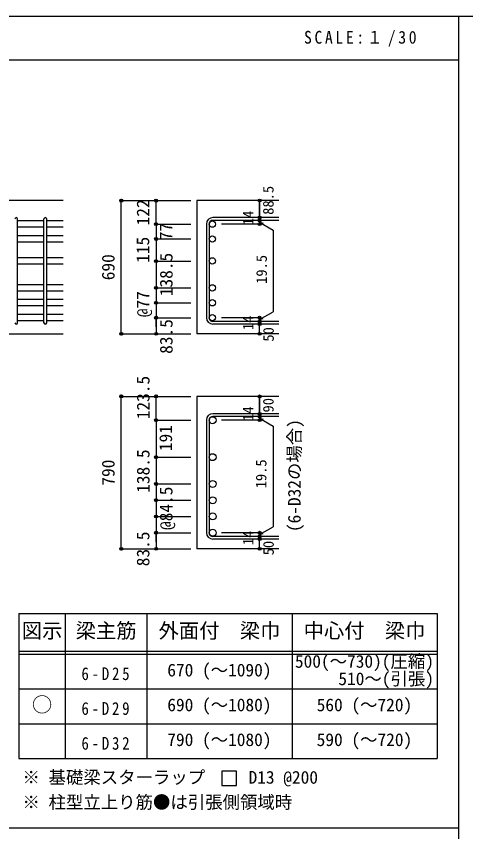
# Model space of a CAD drawing. Units: millimetres at full size, sheet at 1:30, with parts at other scales. Extents: x -5973 to 5954, y -4195 to 4201.
# Drawn here: x 1434 to 3758, y -15 to 4201 of the extents above; entities that cross this region are included whole.
import ezdxf
from ezdxf.enums import TextEntityAlignment as Align

# ---------------------------------------------------------------- set-up
doc = ezdxf.new("R2010")
doc.units = ezdxf.units.MM
doc.header["$LTSCALE"] = 30
doc.header["$PDMODE"] = 32
doc.header["$PDSIZE"] = 15
for name, color, linetype in [('0-1_躯体線', 2, 'Continuous'), ('0-5_基礎梁筋', 7, 'Continuous'), ('0-6_スタラップ筋', 7, 'Continuous'), ('0-7_文字', 4, 'Continuous'), ('0-D_寸法', 4, 'Continuous'), ('6-7_文字', 7, 'Continuous'), ('6-E_枠', 7, 'Continuous'), ('F-0_枠', 6, 'Continuous')]:
    doc.layers.add(name, color=color, linetype=linetype)
doc.styles.add('ＭＳ ゴシック', font='')
doc.styles.get('ＭＳ ゴシック').set_extended_font_data('MS Gothic')

msp = doc.modelspace()

# ---------------------------------------------------------------- linework, layer by layer
at = {"layer": '0-1_躯体線'}
for p, q in [((1677.44, 3248.3), (-172.56, 3248.3)), ((2792.44, 3248.3), (2367.44, 3248.3)), ((2367.44, 3248.3), (2367.44, 2559.3)), ((1277.44, 2559.3), (1677.44, 2559.3)), ((2792.44, 2559.3), (2367.44, 2559.3)), ((2792.44, 2235.88), (2367.44, 2235.88)), ((2367.44, 2235.88), (2367.44, 1447.38)), ((2792.44, 1447.38), (2367.44, 1447.38))]:
    msp.add_line(p, q, dxfattribs=at)
at = {"layer": '0-5_基礎梁筋'}
for p, q in [((1577.44, 3143.1), (1441.44, 3143.1)), ((1677.44, 3143.1), (1591.44, 3143.1)), ((1577.44, 3110.1), (1441.44, 3110.1)), ((1677.44, 3110.1), (1591.44, 3110.1)), ((1577.44, 3066.1), (1441.44, 3066.1)), ((1677.44, 3066.1), (1591.44, 3066.1)), ((1577.44, 3033.1), (1441.44, 3033.1)), ((1677.44, 3033.1), (1591.44, 3033.1)), ((1577.44, 2952.8), (1441.44, 2952.8)), ((1677.44, 2952.8), (1591.44, 2952.8)), ((1577.44, 2919.8), (1441.44, 2919.8)), ((1677.44, 2919.8), (1591.44, 2919.8)), ((1577.44, 2813.3), (1441.44, 2813.3)), ((1677.44, 2813.3), (1591.44, 2813.3)), ((1577.44, 2780.3), (1441.44, 2780.3)), ((1677.44, 2780.3), (1591.44, 2780.3)), ((1577.44, 2736.3), (1441.44, 2736.3)), ((1577.44, 2703.3), (1441.44, 2703.3)), ((1677.44, 2736.3), (1591.44, 2736.3)), ((1677.44, 2703.3), (1591.44, 2703.3)), ((1577.44, 2659.3), (1441.44, 2659.3)), ((1677.44, 2659.3), (1591.44, 2659.3)), ((1577.44, 2626.3), (1441.44, 2626.3)), ((1677.44, 2626.3), (1591.44, 2626.3))]:
    msp.add_line(p, q, dxfattribs=at)
at = {"layer": '0-5_基礎梁筋', "color": 3}
for centre, radius in [((2447.94, 3126.6), 16.5), ((2447.94, 3049.6), 16.5), ((2447.94, 2936.3), 16.5), ((2447.94, 2796.8), 16.5), ((2447.94, 2719.8), 16.5), ((2447.94, 2642.8), 16.5), ((2449.44, 2112.68), 18), ((2449.44, 1921.38), 18), ((2449.44, 1782.88), 18), ((2449.44, 1698.88), 18), ((2449.44, 1614.88), 18), ((2449.44, 1530.88), 18)]:
    msp.add_circle(centre, radius, dxfattribs=at)
at = {"layer": '0-5_基礎梁筋'}
for p in [(1977.44, 3248.3), (1977.44, 2559.3), (1977.44, 2235.88), (1977.44, 1447.38)]:
    msp.add_point(p, dxfattribs=at)
at = {"layer": '0-6_スタラップ筋'}
for p, q in [((1441.44, 2616.3), (1441.44, 3153.1)), ((1577.44, 2616.3), (1577.44, 3153.1)), ((1591.44, 2616.3), (1591.44, 3153.1)), ((2417.44, 3126.6), (2417.44, 2642.8)), ((2431.44, 3126.6), (2431.44, 2642.8)), ((2792.44, 3160.1), (2450.94, 3160.1)), ((2792.44, 3146.1), (2450.94, 3146.1)), ((2792.44, 2623.3), (2450.94, 2623.3)), ((2792.44, 2609.3), (2450.94, 2609.3)), ((2417.44, 2112.68), (2417.44, 1530.88)), ((2431.44, 2112.68), (2431.44, 1530.88)), ((2792.44, 2146.18), (2450.94, 2146.18)), ((2792.44, 2132.18), (2450.94, 2132.18)), ((2792.44, 1511.38), (2450.94, 1511.38)), ((2792.44, 1497.38), (2450.94, 1497.38))]:
    msp.add_line(p, q, dxfattribs=at)
for centre, radius, start, end in [((1434.44, 3153.1), 7, 0, 180), ((1584.44, 3153.1), 7, 0, 180), ((2450.94, 3126.6), 33.5, 90, 180), ((2450.94, 3126.6), 19.5, 90, 180), ((1434.44, 2616.3), 7, 180, 0), ((1584.44, 2616.3), 7, 180, 0), ((2450.94, 2642.8), 33.5, 180, 270), ((2450.94, 2642.8), 19.5, 180, 270), ((2450.94, 2112.68), 33.5, 90, 180), ((2450.94, 2112.68), 19.5, 90, 180), ((2450.94, 1530.88), 33.5, 180, 270), ((2450.94, 1530.88), 19.5, 180, 270)]:
    msp.add_arc(centre, radius, start, end, dxfattribs=at)
at = {"layer": '0-D_寸法'}
for p, q in [((1977.44, 3248.3), (2157.44, 3248.3)), ((1977.44, 3248.3), (2157.44, 3248.3)), ((1977.44, 2559.3), (1977.44, 3248.3)), ((2157.44, 3248.3), (2337.44, 3248.3)), ((2157.44, 3248.3), (2337.44, 3248.3)), ((2157.44, 3126.6), (2157.44, 3248.3)), ((2157.44, 3126.6), (2337.44, 3126.6)), ((2157.44, 3126.6), (2337.44, 3126.6)), ((2157.44, 3126.6), (2157.44, 2935.3)), ((2157.44, 3126.6), (2157.44, 2935.3)), ((2692.44, 3126.6), (2496.35, 3126.6)), ((2692.44, 3146.1), (2692.44, 3160.1)), ((2692.44, 3146.1), (2692.44, 3126.6)), ((2692.44, 3136.35), (2711.76, 3131.18)), ((2692.44, 3136.35), (2762.5, 3095.9)), ((2762.5, 3095.9), (2762.5, 2673.5)), ((2157.44, 3049.6), (2337.44, 3049.6)), ((2157.44, 3049.6), (2337.44, 3049.6)), ((2157.44, 2935.3), (2337.44, 2935.3)), ((2157.44, 2935.3), (2337.44, 2935.3)), ((2157.44, 2935.3), (2157.44, 2642.8)), ((2157.44, 2935.3), (2157.44, 2642.8)), ((2157.44, 2796.8), (2337.44, 2796.8)), ((2157.44, 2719.8), (2337.44, 2719.8)), ((2692.44, 2633.05), (2762.5, 2673.5)), ((2157.44, 2642.8), (2337.44, 2642.8)), ((2692.44, 2642.8), (2496.35, 2642.8)), ((2692.44, 2623.3), (2692.44, 2642.8)), ((2692.44, 2633.05), (2711.76, 2638.23)), ((2692.44, 2609.3), (2692.44, 2623.3)), ((2692.44, 2559.3), (2692.44, 2609.3)), ((1977.44, 2559.3), (2157.44, 2559.3)), ((2157.44, 2559.3), (2337.44, 2559.3)), ((1977.44, 2235.88), (2157.44, 2235.88)), ((1977.44, 2235.88), (2157.44, 2235.88)), ((1977.44, 1447.38), (1977.44, 2235.88)), ((2157.44, 2235.88), (2337.44, 2235.88)), ((2157.44, 2235.88), (2337.44, 2235.88)), ((2157.44, 2112.68), (2157.44, 2235.88)), ((2157.44, 2112.68), (2337.44, 2112.68)), ((2157.44, 2112.68), (2337.44, 2112.68)), ((2157.44, 2112.68), (2157.44, 1922.88)), ((2157.44, 2112.68), (2157.44, 1922.88)), ((2692.44, 2112.68), (2496.35, 2112.68)), ((2692.44, 2132.18), (2692.44, 2146.18)), ((2692.44, 2132.18), (2692.44, 2112.68)), ((2692.44, 2122.43), (2711.76, 2117.26)), ((2692.44, 2122.43), (2762.5, 2081.98)), ((2762.5, 2081.98), (2762.5, 1561.58)), ((2157.44, 1922.88), (2157.44, 1530.88)), ((2157.44, 1922.88), (2157.44, 1530.88)), ((2157.44, 1921.38), (2337.44, 1921.38)), ((2157.44, 1921.38), (2337.44, 1921.38)), ((2157.44, 1782.88), (2337.44, 1782.88)), ((2157.44, 1698.88), (2337.44, 1698.88)), ((2157.44, 1614.88), (2337.44, 1614.88)), ((2692.44, 1521.13), (2762.5, 1561.58)), ((2157.44, 1530.88), (2337.44, 1530.88)), ((2692.44, 1530.88), (2496.35, 1530.88)), ((2692.44, 1511.38), (2692.44, 1530.88)), ((2692.44, 1521.13), (2711.76, 1526.31)), ((2692.44, 1497.38), (2692.44, 1511.38)), ((2692.44, 1447.38), (2692.44, 1497.38)), ((1977.44, 1447.38), (2157.44, 1447.38)), ((2157.44, 1447.38), (2337.44, 1447.38))]:
    msp.add_line(p, q, dxfattribs=at)
for points in [[(2692.44, 3248.3), (2692.44, 3160.1), (2692.44, 3248.3)], [(2157.44, 2595.33), (2157.44, 2642.8), (2157.44, 2559.3)], [(2692.44, 2235.88), (2692.44, 2146.18), (2692.44, 2235.88)], [(2157.44, 1483.41), (2157.44, 1530.88), (2157.44, 1447.38)]]:
    msp.add_lwpolyline(points, dxfattribs=at)
for centre, radius in [((1977.44, 3248.3), 8), ((1977.44, 3248.3), 7.2), ((1977.44, 3248.3), 6.4), ((1977.44, 3248.3), 5.6), ((1977.44, 3248.3), 4.8), ((1977.44, 3248.3), 4), ((1977.44, 3248.3), 3.2), ((1977.44, 3248.3), 2.4), ((1977.44, 3248.3), 1.6), ((1977.44, 3248.3), 0.8), ((2157.44, 3248.3), 8), ((2157.44, 3248.3), 7.2), ((2157.44, 3248.3), 6.4), ((2157.44, 3248.3), 5.6), ((2157.44, 3248.3), 4.8), ((2157.44, 3248.3), 4), ((2157.44, 3248.3), 3.2), ((2157.44, 3248.3), 2.4), ((2157.44, 3248.3), 1.6), ((2157.44, 3248.3), 0.8), ((2692.44, 3248.3), 4), ((2692.44, 3248.3), 3.6), ((2692.44, 3248.3), 3.2), ((2692.44, 3248.3), 2.8), ((2692.44, 3248.3), 2.4), ((2692.44, 3248.3), 2), ((2692.44, 3248.3), 1.6), ((2692.44, 3248.3), 1.2), ((2692.44, 3248.3), 0.8), ((2692.44, 3248.3), 0.4), ((2692.44, 3160.1), 4), ((2692.44, 3160.1), 3.6), ((2692.44, 3160.1), 3.2), ((2692.44, 3160.1), 2.8), ((2692.44, 3160.1), 2.4), ((2157.44, 3126.6), 8), ((2157.44, 3126.6), 7.2), ((2157.44, 3126.6), 6.4), ((2157.44, 3126.6), 5.6), ((2157.44, 3126.6), 4.8), ((2157.44, 3126.6), 4), ((2157.44, 3126.6), 3.2), ((2157.44, 3126.6), 2.4), ((2157.44, 3126.6), 1.6), ((2157.44, 3126.6), 0.8), ((2692.44, 3146.1), 4), ((2692.44, 3126.6), 4), ((2692.44, 3146.1), 3.6), ((2692.44, 3126.6), 3.6), ((2692.44, 3146.1), 3.2), ((2692.44, 3126.6), 3.2), ((2692.44, 3146.1), 2.8), ((2692.44, 3126.6), 2.8), ((2692.44, 3146.1), 2.4), ((2692.44, 3126.6), 2.4), ((2692.44, 3160.1), 2), ((2692.44, 3146.1), 2), ((2692.44, 3126.6), 2), ((2692.44, 3160.1), 1.6), ((2692.44, 3146.1), 1.6), ((2692.44, 3126.6), 1.6), ((2692.44, 3160.1), 1.2), ((2692.44, 3146.1), 1.2), ((2692.44, 3126.6), 1.2), ((2692.44, 3160.1), 0.8), ((2692.44, 3146.1), 0.8), ((2692.44, 3126.6), 0.8), ((2692.44, 3160.1), 0.4), ((2692.44, 3146.1), 0.4), ((2692.44, 3126.6), 0.4), ((2157.44, 3049.6), 8), ((2157.44, 3049.6), 7.2), ((2157.44, 3049.6), 6.4), ((2157.44, 3049.6), 5.6), ((2157.44, 3049.6), 4.8), ((2157.44, 3049.6), 4), ((2157.44, 3049.6), 3.2), ((2157.44, 3049.6), 2.4), ((2157.44, 3049.6), 1.6), ((2157.44, 3049.6), 0.8), ((2157.44, 2935.3), 8), ((2157.44, 2935.3), 7.2), ((2157.44, 2935.3), 6.4), ((2157.44, 2935.3), 5.6), ((2157.44, 2935.3), 4.8), ((2157.44, 2935.3), 4), ((2157.44, 2935.3), 3.2), ((2157.44, 2935.3), 2.4), ((2157.44, 2935.3), 1.6), ((2157.44, 2935.3), 0.8), ((2157.44, 2796.8), 8), ((2157.44, 2796.8), 7.2), ((2157.44, 2796.8), 6.4), ((2157.44, 2796.8), 5.6), ((2157.44, 2796.8), 4.8), ((2157.44, 2796.8), 4), ((2157.44, 2796.8), 3.2), ((2157.44, 2796.8), 2.4), ((2157.44, 2796.8), 1.6), ((2157.44, 2796.8), 0.8), ((2157.44, 2719.8), 8), ((2157.44, 2719.8), 7.2), ((2157.44, 2719.8), 6.4), ((2157.44, 2719.8), 5.6), ((2157.44, 2719.8), 4.8), ((2157.44, 2719.8), 4), ((2157.44, 2719.8), 3.2), ((2157.44, 2719.8), 2.4), ((2157.44, 2719.8), 1.6), ((2157.44, 2719.8), 0.8), ((2157.44, 2642.8), 8), ((2157.44, 2642.8), 7.2), ((2157.44, 2642.8), 6.4), ((2157.44, 2642.8), 5.6), ((2157.44, 2642.8), 4.8), ((2157.44, 2642.8), 4), ((2157.44, 2642.8), 3.2), ((2157.44, 2642.8), 2.4), ((2157.44, 2642.8), 1.6), ((2157.44, 2642.8), 0.8), ((2692.44, 2642.8), 4), ((2692.44, 2623.3), 4), ((2692.44, 2642.8), 3.6), ((2692.44, 2623.3), 3.6), ((2692.44, 2642.8), 3.2), ((2692.44, 2623.3), 3.2), ((2692.44, 2642.8), 2.8), ((2692.44, 2623.3), 2.8), ((2692.44, 2642.8), 2.4), ((2692.44, 2623.3), 2.4), ((2692.44, 2642.8), 2), ((2692.44, 2623.3), 2), ((2692.44, 2642.8), 1.6), ((2692.44, 2623.3), 1.6), ((2692.44, 2642.8), 1.2), ((2692.44, 2623.3), 1.2), ((2692.44, 2642.8), 0.8), ((2692.44, 2623.3), 0.8), ((2692.44, 2642.8), 0.4), ((2692.44, 2623.3), 0.4), ((2692.44, 2609.3), 4), ((2692.44, 2609.3), 3.6), ((2692.44, 2609.3), 3.2), ((2692.44, 2609.3), 2.8), ((2692.44, 2609.3), 2.4), ((2692.44, 2609.3), 2), ((2692.44, 2609.3), 1.6), ((2692.44, 2609.3), 1.2), ((2692.44, 2609.3), 0.8), ((2692.44, 2609.3), 0.4), ((1977.44, 2559.3), 7.2), ((1977.44, 2559.3), 6.4), ((1977.44, 2559.3), 5.6), ((1977.44, 2559.3), 4.8), ((1977.44, 2559.3), 4), ((1977.44, 2559.3), 3.2), ((1977.44, 2559.3), 2.4), ((1977.44, 2559.3), 1.6), ((1977.44, 2559.3), 0.8), ((2157.44, 2559.3), 7.2), ((2157.44, 2559.3), 6.4), ((2157.44, 2559.3), 5.6), ((2157.44, 2559.3), 4.8), ((2157.44, 2559.3), 4), ((2157.44, 2559.3), 3.2), ((2157.44, 2559.3), 2.4), ((2157.44, 2559.3), 1.6), ((2157.44, 2559.3), 0.8), ((2692.44, 2559.3), 4), ((2692.44, 2559.3), 3.6), ((2692.44, 2559.3), 3.2), ((2692.44, 2559.3), 2.8), ((2692.44, 2559.3), 2.4), ((2692.44, 2559.3), 2), ((2692.44, 2559.3), 1.6), ((2692.44, 2559.3), 1.2), ((2692.44, 2559.3), 0.8), ((2692.44, 2559.3), 0.4), ((1977.44, 2235.88), 8), ((1977.44, 2235.88), 7.2), ((1977.44, 2235.88), 6.4), ((1977.44, 2235.88), 5.6), ((1977.44, 2235.88), 4.8), ((1977.44, 2235.88), 4), ((1977.44, 2235.88), 3.2), ((1977.44, 2235.88), 2.4), ((1977.44, 2235.88), 1.6), ((1977.44, 2235.88), 0.8), ((2157.44, 2235.88), 8), ((2157.44, 2235.88), 7.2), ((2157.44, 2235.88), 6.4), ((2157.44, 2235.88), 5.6), ((2157.44, 2235.88), 4.8), ((2157.44, 2235.88), 4), ((2157.44, 2235.88), 3.2), ((2157.44, 2235.88), 2.4), ((2157.44, 2235.88), 1.6), ((2157.44, 2235.88), 0.8), ((2692.44, 2235.88), 4), ((2692.44, 2235.88), 3.6), ((2692.44, 2235.88), 3.2), ((2692.44, 2235.88), 2.8), ((2692.44, 2235.88), 2.4), ((2692.44, 2235.88), 2), ((2692.44, 2235.88), 1.6), ((2692.44, 2235.88), 1.2), ((2692.44, 2235.88), 0.8), ((2692.44, 2235.88), 0.4), ((2157.44, 2112.68), 8), ((2157.44, 2112.68), 7.2), ((2157.44, 2112.68), 6.4), ((2157.44, 2112.68), 5.6), ((2157.44, 2112.68), 4.8), ((2157.44, 2112.68), 4), ((2157.44, 2112.68), 3.2), ((2157.44, 2112.68), 2.4), ((2157.44, 2112.68), 1.6), ((2157.44, 2112.68), 0.8), ((2692.44, 2146.18), 4), ((2692.44, 2132.18), 4), ((2692.44, 2112.68), 4), ((2692.44, 2146.18), 3.6), ((2692.44, 2132.18), 3.6), ((2692.44, 2112.68), 3.6), ((2692.44, 2146.18), 3.2), ((2692.44, 2132.18), 3.2), ((2692.44, 2112.68), 3.2), ((2692.44, 2146.18), 2.8), ((2692.44, 2132.18), 2.8), ((2692.44, 2112.68), 2.8), ((2692.44, 2146.18), 2.4), ((2692.44, 2132.18), 2.4), ((2692.44, 2112.68), 2.4), ((2692.44, 2146.18), 2), ((2692.44, 2132.18), 2), ((2692.44, 2112.68), 2), ((2692.44, 2146.18), 1.6), ((2692.44, 2132.18), 1.6), ((2692.44, 2112.68), 1.6), ((2692.44, 2146.18), 1.2), ((2692.44, 2132.18), 1.2), ((2692.44, 2112.68), 1.2), ((2692.44, 2146.18), 0.8), ((2692.44, 2132.18), 0.8), ((2692.44, 2112.68), 0.8), ((2692.44, 2146.18), 0.4), ((2692.44, 2132.18), 0.4), ((2692.44, 2112.68), 0.4), ((2157.44, 1921.38), 8), ((2157.44, 1921.38), 7.2), ((2157.44, 1921.38), 6.4), ((2157.44, 1921.38), 5.6), ((2157.44, 1921.38), 4.8), ((2157.44, 1921.38), 4), ((2157.44, 1921.38), 3.2), ((2157.44, 1921.38), 2.4), ((2157.44, 1921.38), 1.6), ((2157.44, 1921.38), 0.8), ((2157.44, 1782.88), 8), ((2157.44, 1782.88), 7.2), ((2157.44, 1782.88), 6.4), ((2157.44, 1782.88), 5.6), ((2157.44, 1782.88), 4.8), ((2157.44, 1782.88), 4), ((2157.44, 1782.88), 3.2), ((2157.44, 1782.88), 2.4), ((2157.44, 1782.88), 1.6), ((2157.44, 1782.88), 0.8), ((2157.44, 1698.88), 8), ((2157.44, 1698.88), 7.2), ((2157.44, 1698.88), 6.4), ((2157.44, 1698.88), 5.6), ((2157.44, 1698.88), 4.8), ((2157.44, 1698.88), 4), ((2157.44, 1698.88), 3.2), ((2157.44, 1698.88), 2.4), ((2157.44, 1698.88), 1.6), ((2157.44, 1698.88), 0.8), ((2157.44, 1614.88), 8), ((2157.44, 1614.88), 7.2), ((2157.44, 1614.88), 6.4), ((2157.44, 1614.88), 5.6), ((2157.44, 1614.88), 4.8), ((2157.44, 1614.88), 4), ((2157.44, 1614.88), 3.2), ((2157.44, 1614.88), 2.4), ((2157.44, 1614.88), 1.6), ((2157.44, 1614.88), 0.8), ((2157.44, 1530.88), 8), ((2157.44, 1530.88), 7.2), ((2157.44, 1530.88), 6.4), ((2157.44, 1530.88), 5.6), ((2157.44, 1530.88), 4.8), ((2157.44, 1530.88), 4), ((2157.44, 1530.88), 3.2), ((2157.44, 1530.88), 2.4), ((2157.44, 1530.88), 1.6), ((2157.44, 1530.88), 0.8), ((2692.44, 1530.88), 4), ((2692.44, 1530.88), 3.6), ((2692.44, 1530.88), 3.2), ((2692.44, 1530.88), 2.8), ((2692.44, 1530.88), 2.4), ((2692.44, 1530.88), 2), ((2692.44, 1530.88), 1.6), ((2692.44, 1530.88), 1.2), ((2692.44, 1530.88), 0.8), ((2692.44, 1530.88), 0.4), ((2692.44, 1511.38), 4), ((2692.44, 1497.38), 4), ((2692.44, 1511.38), 3.6), ((2692.44, 1497.38), 3.6), ((2692.44, 1511.38), 3.2), ((2692.44, 1497.38), 3.2), ((2692.44, 1511.38), 2.8), ((2692.44, 1497.38), 2.8), ((2692.44, 1511.38), 2.4), ((2692.44, 1497.38), 2.4), ((2692.44, 1511.38), 2), ((2692.44, 1497.38), 2), ((2692.44, 1511.38), 1.6), ((2692.44, 1497.38), 1.6), ((2692.44, 1511.38), 1.2), ((2692.44, 1497.38), 1.2), ((2692.44, 1511.38), 0.8), ((2692.44, 1497.38), 0.8), ((2692.44, 1511.38), 0.4), ((2692.44, 1497.38), 0.4), ((1977.44, 1447.38), 7.2), ((1977.44, 1447.38), 6.4), ((1977.44, 1447.38), 5.6), ((1977.44, 1447.38), 4.8), ((1977.44, 1447.38), 4), ((1977.44, 1447.38), 3.2), ((1977.44, 1447.38), 2.4), ((1977.44, 1447.38), 1.6), ((1977.44, 1447.38), 0.8), ((2157.44, 1447.38), 7.2), ((2157.44, 1447.38), 6.4), ((2157.44, 1447.38), 5.6), ((2157.44, 1447.38), 4.8), ((2157.44, 1447.38), 4), ((2157.44, 1447.38), 3.2), ((2157.44, 1447.38), 2.4), ((2157.44, 1447.38), 1.6), ((2157.44, 1447.38), 0.8), ((2692.44, 1447.38), 4), ((2692.44, 1447.38), 3.6), ((2692.44, 1447.38), 3.2), ((2692.44, 1447.38), 2.8), ((2692.44, 1447.38), 2.4), ((2692.44, 1447.38), 2), ((2692.44, 1447.38), 1.6), ((2692.44, 1447.38), 1.2), ((2692.44, 1447.38), 0.8), ((2692.44, 1447.38), 0.4)]:
    msp.add_circle(centre, radius, dxfattribs=at)
at = {"layer": '0-D_寸法', "color": 7}
for p in [(1977.44, 3248.3), (1977.44, 3248.3), (2157.44, 3248.3), (2692.44, 3248.3), (2692.44, 3160.1), (2157.44, 3126.6), (2157.44, 3126.6), (2692.44, 3146.1), (2692.44, 3126.6), (2157.44, 3049.6), (2157.44, 3049.6), (2157.44, 2935.3), (2157.44, 2935.3), (2157.44, 2796.8), (2157.44, 2796.8), (2157.44, 2796.8), (2157.44, 2719.8), (2157.44, 2719.8), (2157.44, 2719.8), (2157.44, 2642.8), (2157.44, 2642.8), (2157.44, 2642.8), (2692.44, 2642.8), (2692.44, 2642.8), (2692.44, 2623.3), (2692.44, 2609.3), (1977.44, 2559.3), (2157.44, 2559.3), (2692.44, 2559.3), (1977.44, 2235.88), (1977.44, 2235.88), (2157.44, 2235.88), (2692.44, 2235.88), (2692.44, 2146.18), (2157.44, 2112.68), (2692.44, 2132.18), (2692.44, 2112.68), (2157.44, 1921.38), (2157.44, 1782.88), (2157.44, 1782.88), (2157.44, 1698.88), (2157.44, 1698.88), (2157.44, 1614.88), (2157.44, 1614.88), (2157.44, 1530.88), (2157.44, 1530.88), (2692.44, 1530.88), (2692.44, 1530.88), (2692.44, 1511.38), (2692.44, 1497.38), (1977.44, 1447.38), (2157.44, 1447.38), (2692.44, 1447.38)]:
    msp.add_point(p, dxfattribs=at)
at = {"layer": '6-7_文字'}
msp.add_lwpolyline([(2497.7, 222.84), (2572.7, 222.84), (2572.7, 297.84), (2497.7, 297.84)], close=True, dxfattribs=at)
at = {"layer": '6-E_枠', "color": 3}
for p, q in [((1447.71, 1112.77), (1447.71, 362.77)), ((1447.71, 1112.77), (3610.24, 1112.77)), ((3610.24, 1112.77), (3610.24, 362.77)), ((1447.71, 362.77), (3610.24, 362.77))]:
    msp.add_line(p, q, dxfattribs=at)
at = {"layer": '6-E_枠'}
for p, q in [((1687.71, 1112.77), (1687.71, 362.77)), ((2110.24, 1112.77), (2110.24, 362.77)), ((2860.24, 1112.77), (2860.24, 362.77)), ((1447.71, 917.77), (3610.24, 917.77)), ((1447.71, 902.77), (3610.24, 902.77)), ((1447.71, 722.77), (3610.24, 722.77)), ((1447.71, 542.77), (3610.24, 542.77))]:
    msp.add_line(p, q, dxfattribs=at)
at = {"layer": 'F-0_枠'}
for p, q in [((-5972.88, 4201.15), (5954.1, 4201.15)), ((3723.6, -4195.24), (3723.6, 4201.15))]:
    msp.add_line(p, q, dxfattribs=at)
at = {"layer": 'F-0_枠', "color": 2}
for p, q in [((-5972.88, 3976.15), (3723.6, 3976.15)), ((3723.6, 2.95), (-5972.88, 2.95))]:
    msp.add_line(p, q, dxfattribs=at)

# ---------------------------------------------------------------- texts
at = {"layer": '0-7_文字', "color": 7, "style": 'ＭＳ ゴシック'}
msp.add_text('(6-D32の場合)', height=65.98, rotation=90, dxfattribs=at).set_placement((2924.8, 1533.93), align=Align.BOTTOM_LEFT)
at = {"layer": '0-D_寸法', "style": 'ＭＳ ゴシック'}
for s, height, p in [('88.5', 54.99, (2781.33, 3174.71)), ('122', 65.98, (2142.44, 3119.95)), ('14', 54.99, (2677.21, 3121.44)), ('77', 65.98, (2260.99, 3043.03)), ('115', 65.98, (2141.44, 2926.35)), ('690', 65.98, (1962.44, 2836.3)), ('138.5', 65.98, (2262.49, 2753.79)), ('19.5', 54.99, (2746.63, 2817.53)), ('@77', 65.98, (2142.44, 2645.3)), ('83.5', 65.98, (2262.44, 2455.8)), ('14', 54.99, (2677.18, 2578.62)), ('50', 54.99, (2782.44, 2518.8)), ('123.5', 65.98, (2143.11, 2117.54)), ('90', 54.99, (2781.41, 2152.41)), ('14', 54.99, (2677.21, 2109.02)), ('191', 65.98, (2259.7, 1952.58)), ('138.5', 65.98, (2143.19, 1737.18)), ('790', 65.98, (1962.44, 1774.13)), ('19.5', 54.99, (2744.42, 1760.33)), ('@84.5', 65.98, (2262.01, 1544.84)), ('83.5', 65.98, (2142.44, 1357.38)), ('14', 54.99, (2677.18, 1466.7)), ('50', 54.99, (2782.44, 1413.88))]:
    msp.add_text(s, height=height, rotation=90, dxfattribs=at).set_placement(p, align=Align.BOTTOM_LEFT)
at = {"layer": '6-7_文字', "color": 2, "style": 'ＭＳ ゴシック'}
for s, p in [('図示', (1462.71, 962.77)), ('梁主筋', (1741.48, 962.77)), ('外面付\u3000梁巾', (2170.24, 962.77)), ('中心付\u3000梁巾', (2920.24, 962.77)), ('○', (1515.21, 580.27))]:
    msp.add_text(s, height=76.98, dxfattribs=at).set_placement(p, align=Align.BOTTOM_LEFT)
at = {"layer": '6-7_文字', "style": 'ＭＳ ゴシック'}
for s, p in [('670 (～1090)', (2215.24, 767.77)), ('690 (～1080)', (2215.24, 587.77)), ('560 (～720)', (2987.74, 587.77)), ('790 (～1080)', (2215.24, 407.77)), ('590 (～720)', (2987.74, 407.77)), ('※ 基礎梁スターラップ     D13 @200', (1466.27, 213.19)), ('※ 柱型立上り筋●は引張側領域時', (1466.27, 84.68))]:
    msp.add_text(s, height=65.98, dxfattribs=at).set_placement(p, align=Align.BOTTOM_LEFT)
at = {"layer": '6-7_文字', "color": 2, "insert": (2922.26, 4043.65), "char_height": 65.98, "attachment_point": 7, "style": 'ＭＳ ゴシック'}
msp.add_mtext('\\T1.34;\\W0.9;SCALE:１/30', dxfattribs=at)
at = {"layer": '6-7_文字', "char_height": 65.98, "attachment_point": 7, "style": 'ＭＳ ゴシック'}
for s, insert in [('\\T1.38;\\W0.85;6-D25', (1771.48, 767.77)), ('\\T1.38;\\W0.85;6-D29', (1771.48, 587.77)), ('\\T1.38;\\W0.85;6-D32', (1771.48, 407.77))]:
    msp.add_mtext(s, dxfattribs=dict(at, insert=insert))
at = {"layer": '6-E_枠', "style": 'ＭＳ ゴシック'}
for s, p in [('500(～730)(圧縮)', (2875.24, 812.77)), ('    510～(引張)', (2920.24, 722.77))]:
    msp.add_text(s, height=65.98, dxfattribs=at).set_placement(p, align=Align.BOTTOM_LEFT)

doc.saveas('drawing.dxf')
